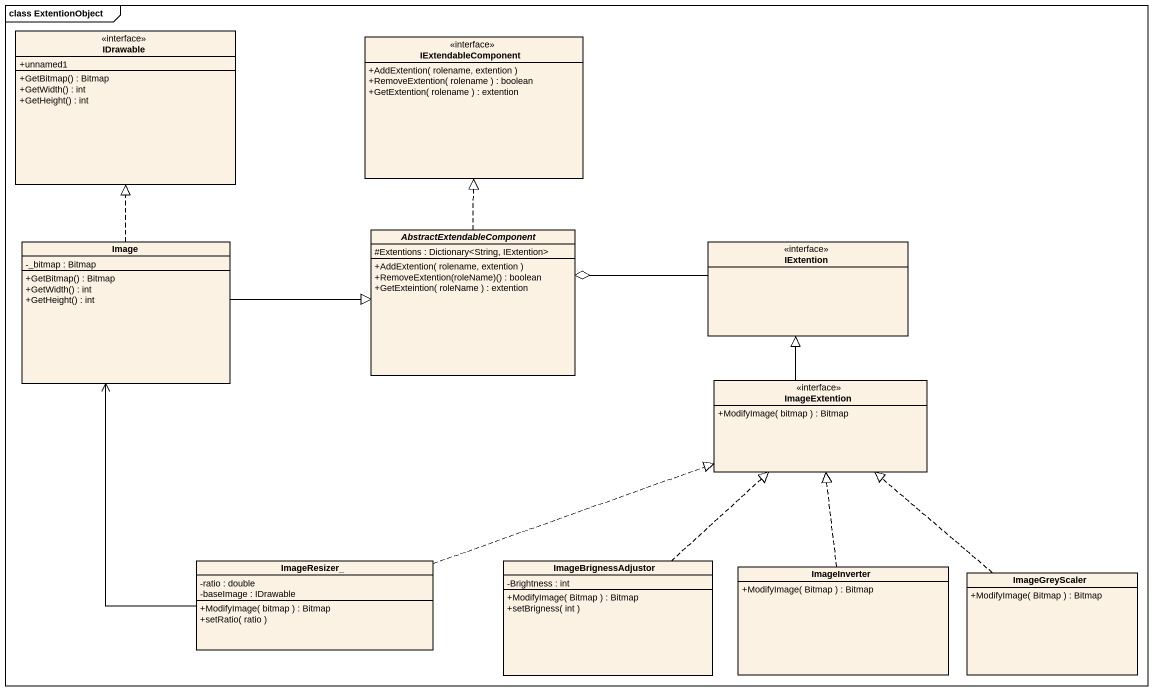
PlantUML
@startuml
mainframe class ExtentionObject
hide circle
hide empty members
skinparam classAttributeIconSize 0
interface IDrawable {
  +unnamed1
  +GetBitmap() : Bitmap
  +GetWidth() : int
  +GetHeight() : int
}
interface IExtendableComponent {
  +AddExtention( rolename, extention )
  +RemoveExtention( rolename ) : boolean
  +GetExtention( rolename ) : extention
}
class Image {
  -_bitmap : Bitmap
  +GetBitmap() : Bitmap
  +GetWidth() : int
  +GetHeight() : int
}
abstract class AbstractExtendableComponent {
  #Extentions : Dictionary<String, IExtention>
  +AddExtention( rolename, extention )
  +RemoveExtention(roleName)() : boolean
  +GetExteintion( roleName ) : extention
}
interface IExtention
interface ImageExtention {
  +ModifyImage( bitmap ) : Bitmap
}
class "ImageResizer_" as ImageResizer {
  -ratio : double
  -baseImage : IDrawable
  +ModifyImage( bitmap ) : Bitmap
  +setRatio( ratio )
}
class ImageBrignessAdjustor {
  -Brightness : int
  +ModifyImage( Bitmap ) : Bitmap
  +setBrigness( int )
}
class ImageInverter {
  +ModifyImage( Bitmap ) : Bitmap
}
class ImageGreyScaler {
  +ModifyImage( Bitmap ) : Bitmap
}
Image .up.|> IDrawable
Image -right-|> AbstractExtendableComponent
AbstractExtendableComponent .up.|> IExtendableComponent
AbstractExtendableComponent o-right- IExtention
ImageExtention -up-|> IExtention
ImageResizer -up-> Image
ImageResizer .right.|> ImageExtention
ImageBrignessAdjustor .up.|> ImageExtention
ImageInverter .up.|> ImageExtention
ImageGreyScaler .up.|> ImageExtention
@enduml
